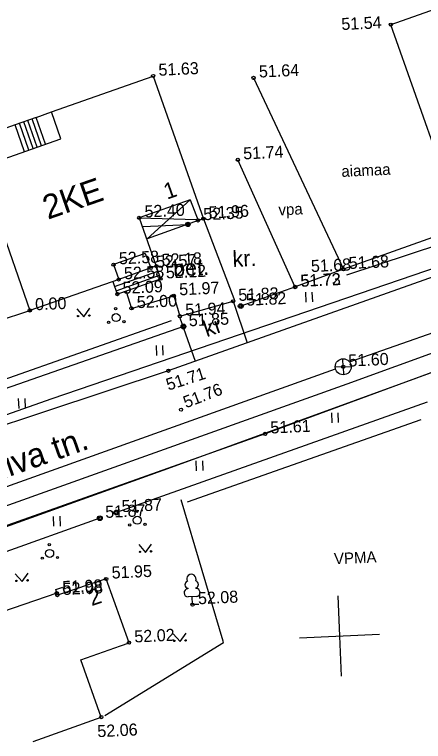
# Model space of a CAD drawing. Extents: x 641368 to 642075, y 6454981 to 6455876.
# Drawn here: x 641704.31 to 641729.8, y 6455219.55 to 6455264.85 of the extents above; entities that cross this region are included whole.
import ezdxf

# ---------------------------------------------------------------- set-up
doc = ezdxf.new("R2010")
doc.units = 0
for name, color, linetype in [('KIHT_1', 7, 'Continuous'), ('KIHT_10', 7, 'Continuous'), ('KIHT_13', 7, 'Continuous'), ('KIHT_14', 7, 'Continuous'), ('KIHT_15', 7, 'Continuous'), ('KIHT_2', 7, 'Continuous'), ('KIHT_20', 7, 'Continuous'), ('KIHT_22', 7, 'Continuous'), ('KIHT_28', 7, 'Continuous'), ('KIHT_3', 7, 'Continuous'), ('KIHT_30', 7, 'Continuous'), ('KIHT_31', 7, 'Continuous'), ('KIHT_33', 7, 'Continuous'), ('KIHT_4', 7, 'Continuous'), ('KIHT_41', 7, 'Continuous'), ('KIHT_54', 7, 'Continuous'), ('KIHT_57', 7, 'Continuous'), ('KIHT_58', 7, 'Continuous'), ('KIHT_59', 7, 'Continuous'), ('KIHT_61', 7, 'Continuous')]:
    doc.layers.add(name, color=color, linetype=linetype)

# ---------------------------------------------------------------- blocks, each defined once
blk = doc.blocks.new('PUNKT')
at = {"layer": 'KIHT_54'}
blk.add_circle((0, 0), 0.1, dxfattribs=at)
blk = doc.blocks.new('VKANKA')
at = {"layer": 'KIHT_4'}
for q in [(0, 0.5), (-0.5, 0), (0.5, 0), (0, -0.5)]:
    blk.add_line((0, 0), q, dxfattribs=at)
blk.add_circle((0, 0), 0.5, dxfattribs=at)
blk = doc.blocks.new('V_AIPN')
at = {"layer": 'KIHT_28'}
blk.add_circle((0, 0), 0.148, dxfattribs=at)
blk = doc.blocks.new('VLAIPU')
at = {"layer": 'KIHT_10'}
for p, q in [((-0.25, 1.032), (-0.25, 1)), ((0.25, 1.032), (0.25, 1)), ((0.25, 0.5), (-0.25, 0.5)), ((0, 0), (0, 0.5)), ((0.4, 0), (0, 0))]:
    blk.add_line(p, q, dxfattribs=at)
for centre, radius, start, end in [((0, 1.6), 0.292, 332.5799, 207.4201), ((-0.2, 1.25), 0.224, 105.2441, 257.079), ((0.2, 1.25), 0.224, 282.921, 74.7559), ((-0.25, 0.75), 0.25, 90, 270), ((0.25, 0.75), 0.25, 270, 90)]:
    blk.add_arc(centre, radius, start, end, dxfattribs=at)
blk = doc.blocks.new('VMURU_')
at = {"layer": 'KIHT_41'}
for p, q in [((-0.403, 0.505), (0, 0)), ((0, 0), (0.397, 0.505))]:
    blk.add_line(p, q, dxfattribs=at)
for centre, radius in [((-0.353, 0.055), 0.0428), ((0.347, 0.055), 0.0452)]:
    blk.add_circle(centre, radius, dxfattribs=at)
blk = doc.blocks.new('VHEIN_')
at = {"layer": 'KIHT_41'}
for p, q in [((0, 0.62), (0, 0)), ((0.406, 0.609), (0.406, 0))]:
    blk.add_line(p, q, dxfattribs=at)
blk = doc.blocks.new('KSNOOL')
at = {"layer": 'KIHT_13'}
blk.add_line((0.2, 0), (3, 0), dxfattribs=at)
for radius in [0.136, 0.121, 0.107, 0.0902, 0.0749, 0.0616, 0.0468, 0.0343, 0.0209, 0.0112]:
    blk.add_circle((3, 0), radius, dxfattribs=at)
blk = doc.blocks.new('KPQQSA')
at = {"layer": 'KIHT_10'}
for centre, radius in [((0, 0.55), 0.0707), ((0, 0), 0.25), ((-0.476, -0.275), 0.0707), ((0.476, -0.275), 0.0707)]:
    blk.add_circle(centre, radius, dxfattribs=at)
blk = doc.blocks.new('K_AIPN')
at = {"layer": 'KIHT_28'}
blk.add_circle((0, 0), 0.148, dxfattribs=at)

msp = doc.modelspace()

# ---------------------------------------------------------------- linework, layer by layer
at = {"layer": 'KIHT_1'}
for p, q in [((641734.599, 6455266.625), (641727.766, 6455264.215)), ((641727.766, 6455264.215), (641727.766, 6455264.215)), ((641730.911, 6455255.297), (641727.766, 6455264.215)), ((641706.616, 6455258.785), (641712.953, 6455261.017)), ((641712.953, 6455261.017), (641712.953, 6455261.017)), ((641707.207, 6455257.106), (641706.616, 6455258.785)), ((641701.569, 6455257.007), (641705.263, 6455246.407)), ((641702.51, 6455255.452), (641707.207, 6455257.106)), ((641715.256, 6455253.303), (641712.082, 6455252.181)), ((641715.256, 6455253.303), (641715.749, 6455252.018)), ((641712.082, 6455252.181), (641712.082, 6455252.181)), ((641715.749, 6455252.018), (641712.575, 6455250.882)), ((641715.749, 6455252.018), (641715.749, 6455252.018)), ((641716.084, 6455252.128), (641716.084, 6455252.128)), ((641712.454, 6455249.962), (641710.476, 6455249.265)), ((641712.454, 6455249.962), (641712.804, 6455249.059)), ((641710.476, 6455249.265), (641710.476, 6455249.265)), ((641713.147, 6455249.168), (641713.147, 6455249.168)), ((641712.804, 6455249.059), (641710.803, 6455248.338)), ((641712.804, 6455249.059), (641712.804, 6455249.059)), ((641710.803, 6455248.338), (641710.803, 6455248.338)), ((641705.263, 6455246.407), (641705.263, 6455246.407)), ((641710.029, 6455229.682), (641710.029, 6455229.682)), ((641706.954, 6455228.79), (641706.954, 6455228.79)), ((641706.983, 6455228.666), (641706.983, 6455228.666)), ((641710.91, 6455225.514), (641711.453, 6455225.708)), ((641711.453, 6455225.708), (641711.453, 6455225.708)), ((641708.443, 6455224.63), (641710.91, 6455225.514)), ((641709.718, 6455221.072), (641708.443, 6455224.63)), ((641705.482, 6455219.554), (641709.718, 6455221.072)), ((641709.718, 6455221.072), (641709.718, 6455221.072))]:
    msp.add_line(p, q, dxfattribs=at)
for points in [[(641712.953, 6455261.017), (641716.084, 6455252.128), (641715.749, 6455252.018)], [(641712.082, 6455252.181), (641713.147, 6455249.168), (641712.804, 6455249.059)], [(641710.476, 6455249.265), (641710.803, 6455248.338), (641705.263, 6455246.407)], [(641711.453, 6455225.708), (641710.029, 6455229.682), (641706.983, 6455228.666), (641706.954, 6455228.79), (641700.815, 6455226.705)]]:
    msp.add_lwpolyline(points, dxfattribs=at)
at = {"layer": 'KIHT_10'}
for p, q in [((641725.029, 6455248.627), (641737.001, 6455252.569)), ((641697.133, 6455239.818), (641714.092, 6455245.782)), ((641715.088, 6455234.482), (641729.654, 6455239.606)), ((641715.414, 6455228.081), (641715.414, 6455228.081))]:
    msp.add_line(p, q, dxfattribs=at)
at = {"layer": 'KIHT_13'}
msp.add_line((641722.453, 6455248.786), (641722.453, 6455248.786), dxfattribs=at)
at = {"layer": 'KIHT_14'}
for p, q in [((641725.194, 6455243.201), (641741.934, 6455249.117)), ((641698.053, 6455233.382), (641724.313, 6455242.767))]:
    msp.add_line(p, q, dxfattribs=at)
at = {"layer": 'KIHT_15'}
msp.add_lwpolyline([(641781.772, 6455262.454), (641742.763, 6455248.26), (641725.028, 6455241.824), (641697.933, 6455232.133), (641674.831, 6455223.898)], dxfattribs=at)
at = {"layer": 'KIHT_2'}
for p, q in [((641705.663, 6455258.435), (641706.616, 6455258.785)), ((641705.663, 6455258.435), (641704.342, 6455257.974)), ((641705.728, 6455256.583), (641705.146, 6455258.254)), ((641705.991, 6455256.674), (641705.409, 6455258.346)), ((641706.243, 6455256.771), (641705.663, 6455258.435)), ((641704.342, 6455257.974), (641701.925, 6455257.131)), ((641704.924, 6455256.302), (641704.342, 6455257.974)), ((641705.209, 6455256.402), (641704.626, 6455258.073)), ((641705.469, 6455256.492), (641704.887, 6455258.164)), ((641715.256, 6455253.303), (641712.575, 6455250.882)), ((641712.082, 6455252.181), (641715.675, 6455252.086)), ((641716.084, 6455252.128), (641718.036, 6455246.99)), ((641713.137, 6455249.165), (641713.414, 6455248.388)), ((641710.547, 6455247.901), (641713.245, 6455248.862)), ((641710.64, 6455247.638), (641713.338, 6455248.6)), ((641710.715, 6455247.427), (641713.414, 6455248.388)), ((641713.414, 6455248.388), (641713.414, 6455248.388)), ((641710.437, 6455248.207), (641710.715, 6455247.427)), ((641710.715, 6455247.427), (641710.715, 6455247.427)), ((641711.278, 6455247.596), (641711.597, 6455246.535)), ((641714.242, 6455247.331), (641714.242, 6455247.331)), ((641717.936, 6455246.985), (641717.936, 6455246.985)), ((641711.597, 6455246.535), (641711.597, 6455246.535)), ((641714.617, 6455246.053), (641714.617, 6455246.053))]:
    msp.add_line(p, q, dxfattribs=at)
for points in [[(641711.597, 6455246.535), (641714.242, 6455247.331), (641714.617, 6455246.053), (641717.936, 6455246.985)], [(641706.954, 6455228.79), (641706.884, 6455229.018), (641707.325, 6455229.166), (641707.425, 6455228.813)]]:
    msp.add_lwpolyline(points, dxfattribs=at)
at = {"layer": 'KIHT_20'}
msp.add_lwpolyline([(641674.371, 6455229.538), (641706.656, 6455240.93), (641735.003, 6455250.601), (641764.749, 6455260.999), (641791.201, 6455271.332), (641809.646, 6455278.27), (641827.057, 6455285.029)], dxfattribs=at)
at = {"layer": 'KIHT_22'}
msp.add_lwpolyline([(641804.365, 6455229.699), (641788.838, 6455262.945), (641759.962, 6455253.317), (641714.084, 6455236.621), (641679.376, 6455224.156), (641679.203, 6455224.094)], dxfattribs=at)
at = {"layer": 'KIHT_28'}
for p, q in [((641719.207, 6455260.9), (641719.207, 6455260.9)), ((641719.207, 6455260.9), (641724.809, 6455248.977)), ((641724.809, 6455248.977), (641724.809, 6455248.977)), ((641721.812, 6455247.875), (641721.812, 6455247.875)), ((641718.414, 6455246.683), (641718.414, 6455246.683)), ((641714.835, 6455245.409), (641696.614, 6455239.039)), ((641714.835, 6455245.409), (641714.835, 6455245.409)), ((641730.042, 6455240.69), (641710.658, 6455233.825)), ((641710.658, 6455233.825), (641710.658, 6455233.825)), ((641709.632, 6455233.464), (641691.464, 6455226.981)), ((641709.632, 6455233.464), (641709.632, 6455233.464))]:
    msp.add_line(p, q, dxfattribs=at)
msp.add_lwpolyline([(641737.205, 6455253.385), (641724.809, 6455248.977), (641721.812, 6455247.875)], dxfattribs=at)
at = {"layer": 'KIHT_30'}
for p, q in [((641718.231, 6455255.803), (641718.231, 6455255.803)), ((641721.798, 6455247.863), (641718.231, 6455255.803)), ((641721.798, 6455247.863), (641721.798, 6455247.863)), ((641717.936, 6455246.985), (641718.821, 6455244.394)), ((641714.622, 6455245.953), (641715.573, 6455243.242)), ((641735.13, 6455244.322), (641719.932, 6455238.721)), ((641713.896, 6455242.648), (641713.896, 6455242.648)), ((641719.932, 6455238.721), (641678.59, 6455224.066)), ((641719.932, 6455238.721), (641719.932, 6455238.721)), ((641715.473, 6455237.619), (641715.473, 6455237.619))]:
    msp.add_line(p, q, dxfattribs=at)
msp.add_lwpolyline([(641733.399, 6455249.565), (641713.896, 6455242.648), (641694.565, 6455236.251), (641675.324, 6455229.127), (641674.404, 6455228.796)], dxfattribs=at)
at = {"layer": 'KIHT_31'}
msp.add_line((641714.691, 6455240.232), (641714.691, 6455240.232), dxfattribs=at)
at = {"layer": 'KIHT_33'}
msp.add_line((641702.307, 6455245.43), (641705.263, 6455246.407), dxfattribs=at)
at = {"layer": 'KIHT_4'}
msp.add_line((641724.796, 6455242.899), (641724.796, 6455242.899), dxfattribs=at)
at = {"layer": 'KIHT_41'}
for p, q in [((641718.371, 6455246.668), (641721.907, 6455247.927)), ((641717.31, 6455225.8), (641714.703, 6455234.611))]:
    msp.add_line(p, q, dxfattribs=at)
msp.add_lwpolyline([(641709.943, 6455221.166), (641717.331, 6455225.729), (641717.31, 6455225.8)], dxfattribs=at)
at = {"layer": 'KIHT_61'}
for p, q in [((641724.457, 6455228.623), (641724.569, 6455226.125)), ((641724.457, 6455228.623), (641724.569, 6455226.125)), ((641724.457, 6455228.623), (641724.569, 6455226.125)), ((641724.457, 6455228.623), (641724.569, 6455226.125)), ((641724.457, 6455228.623), (641724.569, 6455226.125)), ((641724.457, 6455228.623), (641724.569, 6455226.125)), ((641722.072, 6455226.014), (641727.066, 6455226.237)), ((641722.072, 6455226.014), (641727.066, 6455226.237)), ((641722.072, 6455226.014), (641727.066, 6455226.237)), ((641722.072, 6455226.014), (641727.066, 6455226.237)), ((641722.072, 6455226.014), (641727.066, 6455226.237)), ((641722.072, 6455226.014), (641727.066, 6455226.237)), ((641722.072, 6455226.014), (641727.066, 6455226.237)), ((641722.072, 6455226.014), (641727.066, 6455226.237)), ((641722.072, 6455226.014), (641727.066, 6455226.237)), ((641722.072, 6455226.014), (641727.066, 6455226.237)), ((641722.072, 6455226.014), (641727.066, 6455226.237)), ((641722.072, 6455226.014), (641727.066, 6455226.237)), ((641722.072, 6455226.014), (641727.066, 6455226.237)), ((641722.072, 6455226.014), (641727.066, 6455226.237)), ((641722.072, 6455226.014), (641727.066, 6455226.237)), ((641722.072, 6455226.014), (641727.066, 6455226.237)), ((641722.072, 6455226.014), (641727.066, 6455226.237)), ((641722.072, 6455226.014), (641727.066, 6455226.237)), ((641722.072, 6455226.014), (641727.066, 6455226.237)), ((641722.072, 6455226.014), (641727.066, 6455226.237)), ((641722.072, 6455226.014), (641727.066, 6455226.237)), ((641722.072, 6455226.014), (641727.066, 6455226.237)), ((641722.072, 6455226.014), (641727.066, 6455226.237)), ((641722.072, 6455226.014), (641727.066, 6455226.237)), ((641724.569, 6455226.125), (641724.681, 6455223.628)), ((641724.569, 6455226.125), (641724.681, 6455223.628)), ((641724.569, 6455226.125), (641724.681, 6455223.628)), ((641724.569, 6455226.125), (641724.681, 6455223.628)), ((641724.569, 6455226.125), (641724.681, 6455223.628)), ((641724.569, 6455226.125), (641724.681, 6455223.628))]:
    msp.add_line(p, q, dxfattribs=at)

# ---------------------------------------------------------------- block references
at = {"layer": 'KIHT_10', "rotation": 2.56399}
for name, p in [('KPQQSA', (641710.64, 6455245.97)), ('KPQQSA', (641711.96, 6455233.34)), ('KPQQSA', (641706.5, 6455231.27)), ('VLAIPU', (641715.41, 6455228.08))]:
    msp.add_blockref(name, p, dxfattribs=at)
at = {"layer": 'KIHT_13', "rotation": 2.56399}
msp.add_blockref('KSNOOL', (641712.12, 6455251.64), dxfattribs=at)
at = {"layer": 'KIHT_28', "rotation": 2.56399}
for name, p in [('V_AIPN', (641718.41, 6455246.68)), ('K_AIPN', (641714.84, 6455245.41)), ('K_AIPN', (641710.66, 6455233.82)), ('K_AIPN', (641709.63, 6455233.46))]:
    msp.add_blockref(name, p, dxfattribs=at)
at = {"layer": 'KIHT_31', "rotation": 2.56399}
msp.add_blockref('PUNKT', (641714.69, 6455240.23), dxfattribs=at)
at = {"layer": 'KIHT_4', "rotation": 2.56399}
msp.add_blockref('VKANKA', (641724.8, 6455242.9), dxfattribs=at)
at = {"layer": 'KIHT_41', "rotation": 2.56399}
for name, p in [('VHEIN_', (641722.47, 6455246.92)), ('VMURU_', (641708.63, 6455246.02)), ('VHEIN_', (641713.16, 6455243.6)), ('VHEIN_', (641704.57, 6455240.3)), ('VHEIN_', (641724.09, 6455239.41)), ('VHEIN_', (641715.64, 6455236.41)), ('VHEIN_', (641706.75, 6455232.96)), ('VMURU_', (641712.48, 6455231.33)), ('VMURU_', (641704.78, 6455229.52)), ('VMURU_', (641714.63, 6455225.78))]:
    msp.add_blockref(name, p, dxfattribs=at)
at = {"layer": 'KIHT_54', "rotation": 2.56399}
for p in [(641727.77, 6455264.22), (641712.95, 6455261.02), (641719.21, 6455260.9), (641718.23, 6455255.8), (641712.08, 6455252.18), (641715.75, 6455252.02), (641716.08, 6455252.13), (641710.48, 6455249.26), (641712.8, 6455249.06), (641713.15, 6455249.17), (641724.81, 6455248.98), (641710.8, 6455248.34), (641713.41, 6455248.39), (641721.8, 6455247.86), (641721.81, 6455247.88), (641710.72, 6455247.43), (641714.24, 6455247.33), (641717.94, 6455246.98), (641705.26, 6455246.41), (641711.6, 6455246.54), (641718.41, 6455246.68), (641714.62, 6455246.05), (641714.84, 6455245.41), (641724.8, 6455242.9), (641713.9, 6455242.65), (641714.69, 6455240.23), (641719.93, 6455238.72), (641710.66, 6455233.82), (641709.63, 6455233.46), (641710.03, 6455229.68), (641706.95, 6455228.79), (641706.98, 6455228.67), (641715.41, 6455228.08), (641711.45, 6455225.71), (641709.72, 6455221.07)]:
    msp.add_blockref('PUNKT', p, dxfattribs=at)

# ---------------------------------------------------------------- texts
for s, p in [('51.74', (641718.58, 6455255.82)), ('52.40', (641712.43, 6455252.2)), ('52.35', (641716.1, 6455252.03)), ('52.58', (641710.83, 6455249.28)), ('52.18', (641713.5, 6455249.18)), ('52.57', (641713.15, 6455249.07)), ('51.68', (641722.8, 6455248.8)), ('51.68', (641725.16, 6455248.99)), ('52.58', (641711.15, 6455248.35)), ('52.12', (641713.76, 6455248.4)), ('51.73', (641722.15, 6455247.88)), ('51.72', (641722.16, 6455247.89)), ('52.09', (641711.06, 6455247.44)), ('51.97', (641714.59, 6455247.35)), ('51.83', (641718.28, 6455247)), ('51.82', (641718.76, 6455246.7)), ('0.00', (641705.61, 6455246.42)), ('51.94', (641714.97, 6455246.07)), ('51.85', (641715.19, 6455245.42)), ('51.60', (641725.14, 6455242.91)), ('51.61', (641720.28, 6455238.74)), ('51.87', (641711.01, 6455233.84)), ('51.87', (641709.98, 6455233.48)), ('51.95', (641710.38, 6455229.7)), ('51.98', (641707.3, 6455228.8)), ('52.08', (641707.33, 6455228.68)), ('52.08', (641715.76, 6455228.1)), ('52.02', (641711.8, 6455225.72))]:
    msp.add_text(s, height=0.75, rotation=2.564).set_placement(p)
at = {"layer": 'KIHT_1'}
for s, height, rotation, p in [('2KE', 1.5, 19.2137, (641706.39, 6455252.06)), ('1', 1, 19.4625, (641713.82, 6455253.31)), ('2', 1, 18.7546, (641709.12, 6455227.98))]:
    msp.add_text(s, height=height, rotation=rotation, dxfattribs=at).set_placement(p)
at = {"layer": 'KIHT_2'}
msp.add_text('bet.', height=1, rotation=2.564, dxfattribs=at).set_placement((641714.22, 6455248.53))
at = {"layer": 'KIHT_3'}
msp.add_text('kr.', height=1, rotation=2.564, dxfattribs=at).set_placement((641717.92, 6455249.12))
at = {"layer": 'KIHT_57'}
for s, p in [('aiamaa', (641724.7, 6455254.73)), ('vpa', (641720.78, 6455252.33)), ('VPMA', (641724.24, 6455230.59))]:
    msp.add_text(s, height=0.7, rotation=2.564, dxfattribs=at).set_placement(p)
at = {"layer": 'KIHT_58'}
for s, height, rotation, p in [('kr', 1, 19.2669, (641716.29, 6455244.74)), ('Liiva tn.', 1.5, 19.324, (641702.52, 6455235.53))]:
    msp.add_text(s, height=height, rotation=rotation, dxfattribs=at).set_placement(p)
at = {"layer": 'KIHT_59'}
for s, rotation, p in [('51.54', 2.564, (641724.7, 6455263.88)), ('51.63', 2.564, (641713.3, 6455261.03)), ('51.64', 2.564, (641719.56, 6455260.92)), ('51.96', 2.564, (641716.43, 6455252.14)), ('52.00', 2.564, (641711.95, 6455246.55)), ('51.71', 17.6615, (641713.9, 6455241.41)), ('51.76', 20.9127, (641715, 6455240.31)), ('52.06', 2.564, (641709.49, 6455219.82))]:
    msp.add_text(s, height=0.75, rotation=rotation, dxfattribs=at).set_placement(p)

doc.saveas('drawing.dxf')
